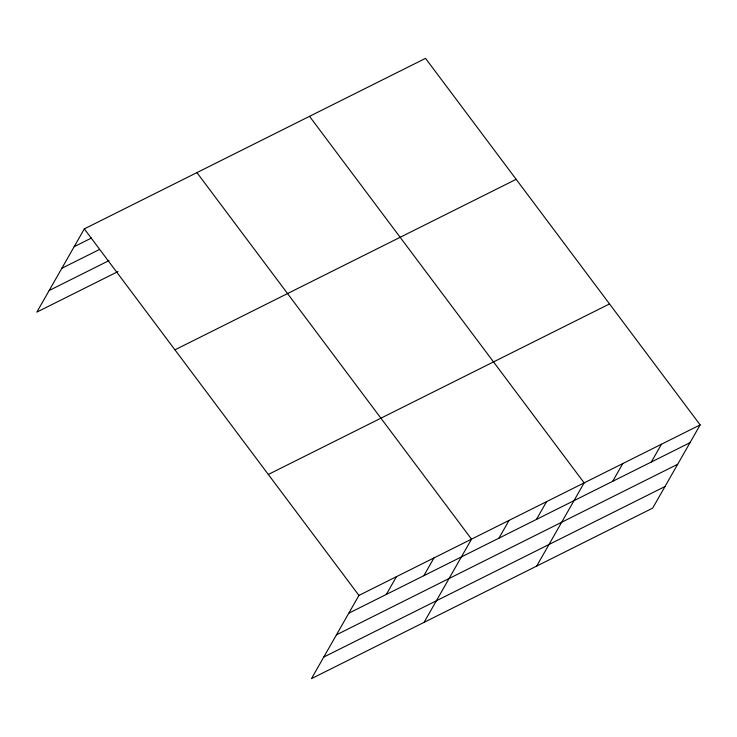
<?xml version="1.0" encoding="UTF-8"?>
<svg xmlns="http://www.w3.org/2000/svg" width="737" height="737" viewBox="0 0 737 737"><rect width="100%" height="100%" fill="white"/><g stroke="black" fill="none" stroke-linecap="round" stroke-linejoin="round"><path stroke-width="1.11" d="M700.15 424.89L358.937 595.413L311.465 678.639L652.678 508.115L700.15 424.89L425.535 58.361L84.322 228.885L36.85 312.11L118.003 271.548M386.326 594.446L396.469 576.656M423.858 575.689L434.001 557.9M424.061 622.369L471.533 539.143L196.926 172.605M498.921 538.176L509.074 520.386M536.453 519.419L546.605 501.621M536.665 566.099L584.137 482.864L309.522 116.335M612.659 481.335L622.811 463.545M651.333 462.007L661.476 444.218M74.17 246.674L91.416 238.051M61.853 268.268L99.394 249.511M49.167 290.516L109.021 260.603M174.945 349.835L516.158 179.321M268.314 474.453L609.527 303.939M348.785 613.202L689.998 442.688M336.468 634.797L677.69 464.273M323.783 657.045L664.995 486.521M84.322 228.885L358.937 595.413"/></g></svg>
